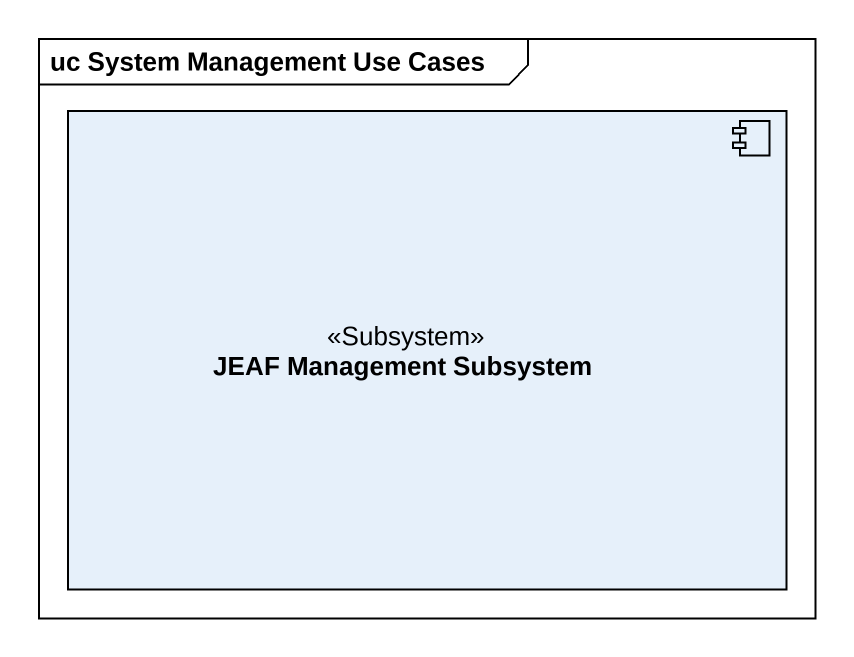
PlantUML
@startuml
mainframe uc System Management Use Cases
component "JEAF Management Subsystem" as JEAF_Management_Subsystem <<Subsystem>>
@enduml
